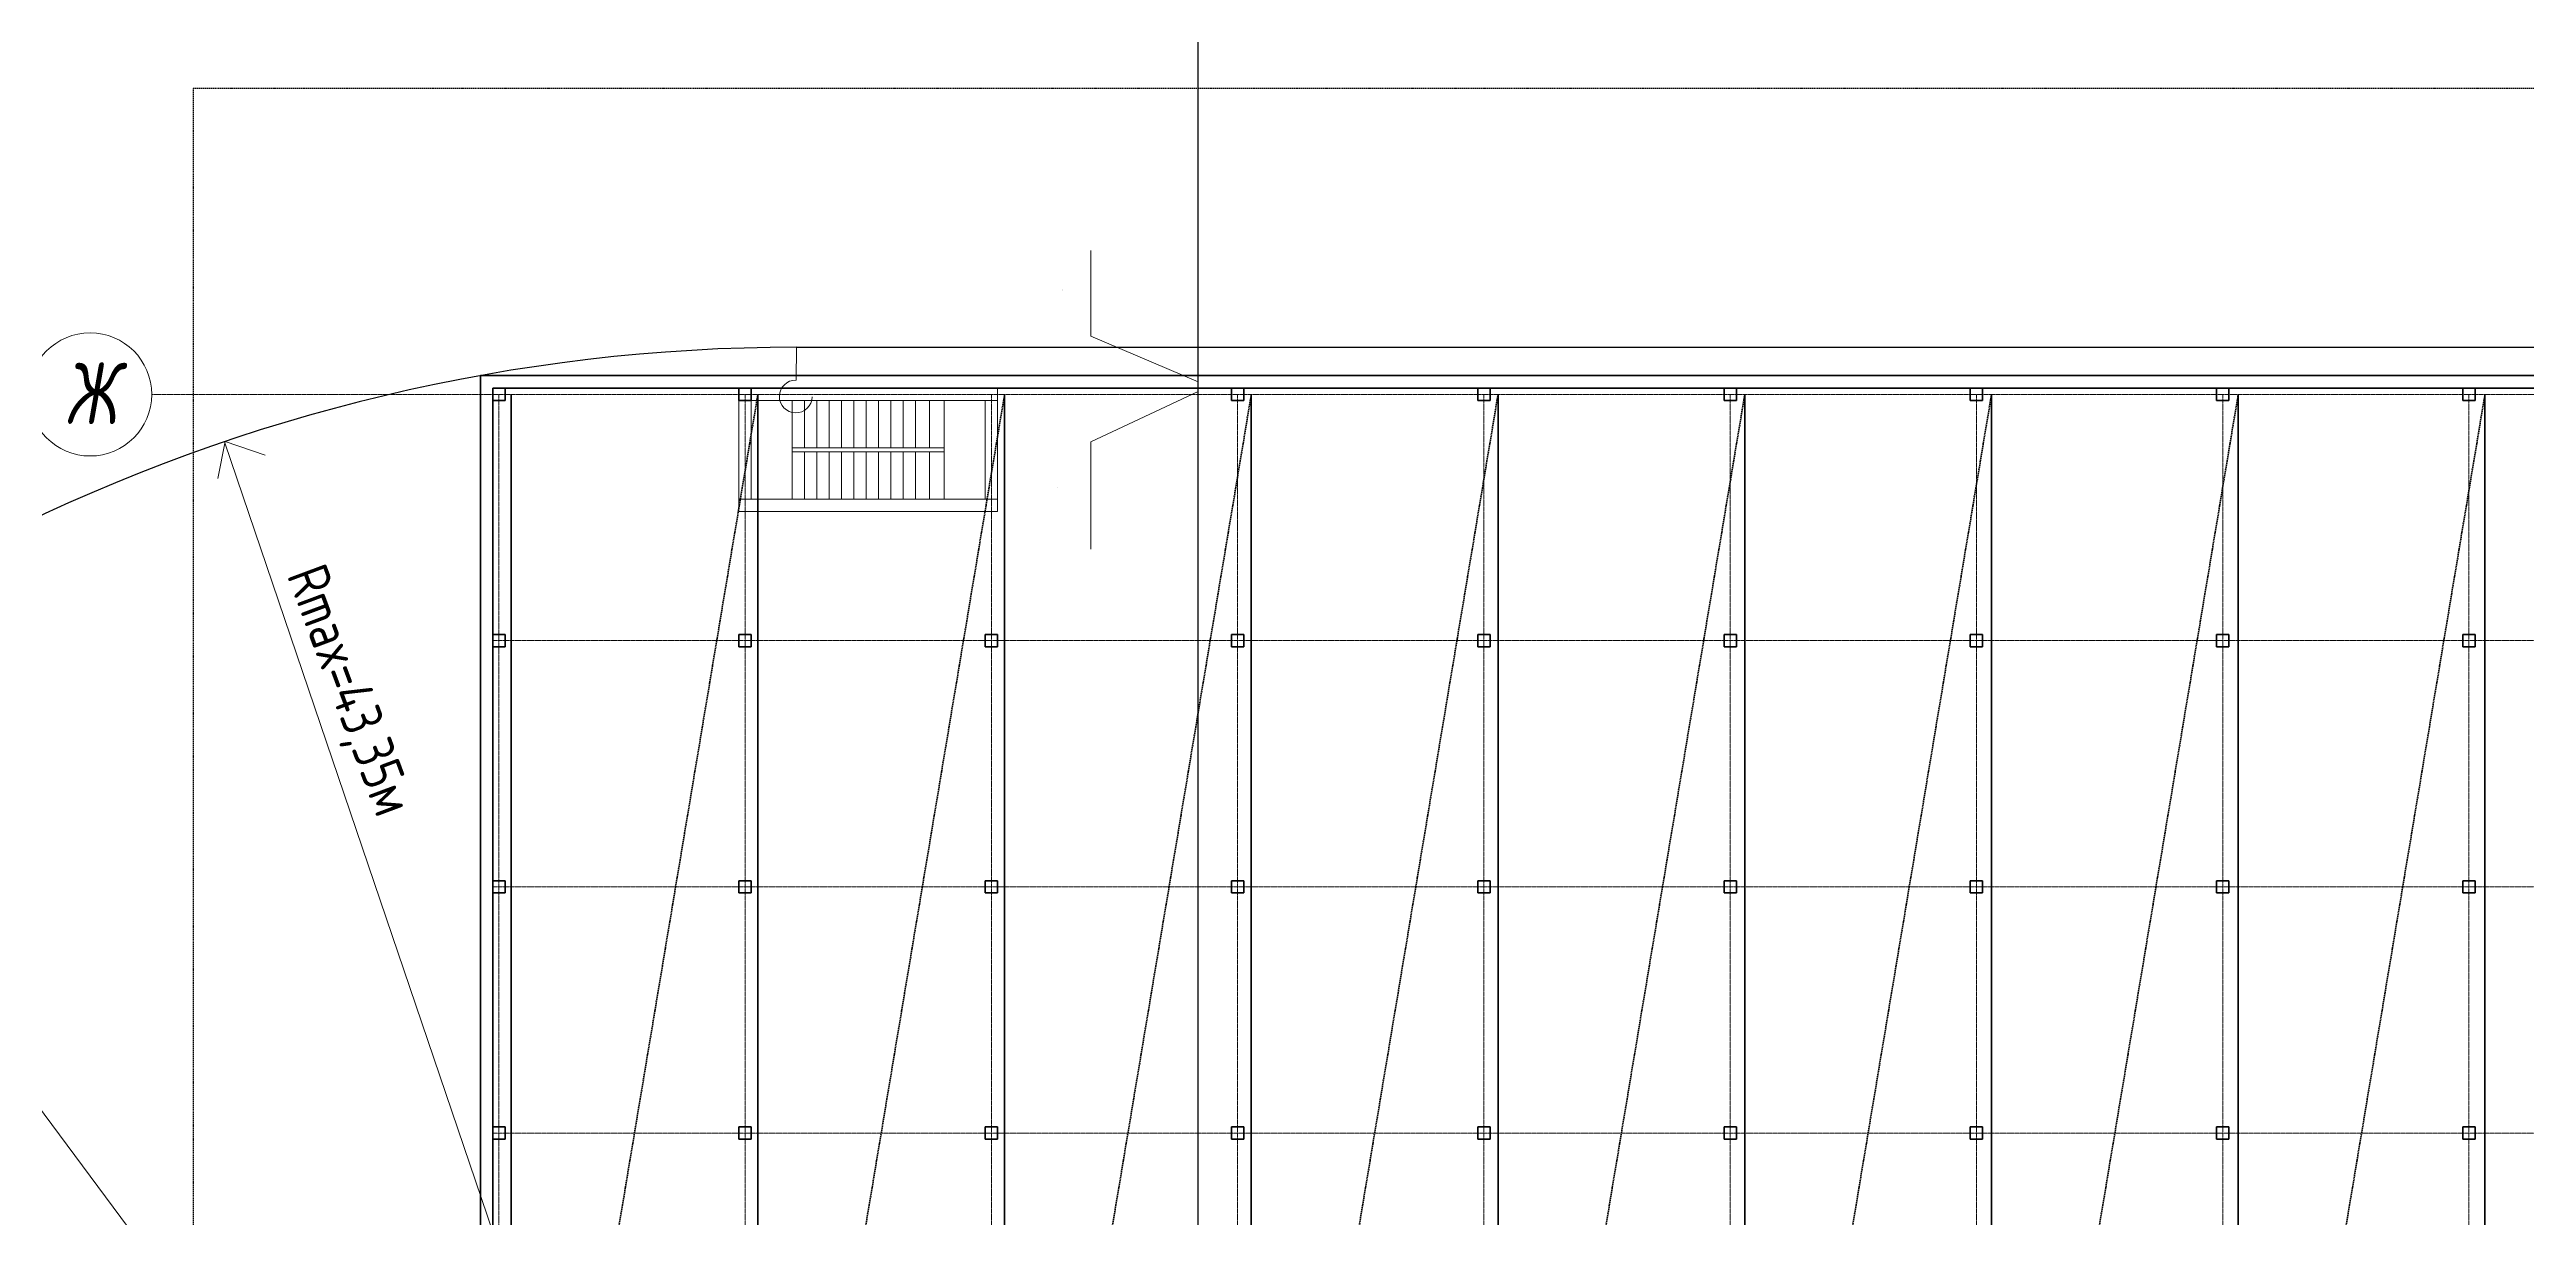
# Model space of a CAD drawing. Header units: millimetres. Extents: x -345369 to 252202, y 74562 to 424723.
# Drawn here: x -332013 to -319943, y 224291 to 229984 of the extents above; entities that cross this region are included whole.
import ezdxf

# ---------------------------------------------------------------- set-up
doc = ezdxf.new("R2010")
doc.units = ezdxf.units.MM
for name, pattern in [('DASHED2', [9.525, 6.35, -3.175]), ('DASHEDX2', [38.1, 25.4, -12.7]), ('GOST2.303 6', [12, 8, -1.5, 1, -1.5]), ('невидимая', [9.525, 6.35, -3.175])]:
    doc.linetypes.add(name, pattern=pattern)
doc.layers.add('1', color=7, linetype='Continuous')
doc.styles.add('2.5', font='isocpeur.TTF', dxfattribs={"height": 2})
doc.styles.add('3 мм', font='simplex.shx', dxfattribs={"width": 0.7, "oblique": 10, "height": 3})
doc.styles.add('ISOCPEUR', font='isocpeur.TTF', dxfattribs={"width": 0.8})
doc.dimstyles.new('М500 стройгенп', dxfattribs={"dimtxt": 2, "dimasz": 2, "dimexe": 1.25, "dimexo": 0.625, "dimtad": 1, "dimlfac": 500, "dimtxsty": '2.5', "dimblk": 'ARCHTICK', "dimcen": 2.5, "dimadec": 0, "dimazin": 0, "dimtfac": 1, "dimtmove": 0, "dimatfit": 3, "dimfxl": 1, "dimarcsym": 0})

# ---------------------------------------------------------------- blocks, each defined once
blk = doc.blocks.new('_ArchTick')
at = {"color": 0, "linetype": 'ByBlock', "const_width": 0.15}
blk.add_lwpolyline([(-0.5, -0.5), (0.5, 0.5)], dxfattribs=at)
blk = doc.blocks.new('*D639')
at = {"color": 0, "lineweight": -2, "transparency": 16777216}
for p, q in [((-326416, 228303), (-326415, 228303)), ((-326416, 221103), (-326416, 228303)), ((-326417, 221103), (-326418, 221103))]:
    blk.add_line(p, q, dxfattribs=at)
at = {"layer": 'Defpoints', "color": 0, "transparency": 16777216}
for p in [(-326416, 228303), (-326416, 228303), (-326416, 221103)]:
    blk.add_point(p, dxfattribs=at)
at = {"color": 0, "lineweight": -2, "transparency": 16777216, "xscale": 2, "yscale": 2, "zscale": 2}
for p, rotation in [((-326416, 228303), 90), ((-326416, 221103), 270)]:
    blk.add_blockref('_ArchTick', p, dxfattribs=dict(at, rotation=rotation))
at = {"color": 0, "lineweight": 15, "transparency": 16777216, "insert": (-326418, 224703), "char_height": 2, "attachment_point": 5, "rotation": 90, "style": '2.5'}
blk.add_mtext('3600000', dxfattribs=at)
blk = doc.blocks.new('*D640')
at = {"color": 0, "lineweight": -2, "transparency": 16777216}
for p, q in [((-326417, 229795), (-326418, 229795)), ((-326416, 228395), (-326416, 229795)), ((-326417, 228395), (-326418, 228395))]:
    blk.add_line(p, q, dxfattribs=at)
at = {"layer": 'Defpoints', "color": 0, "transparency": 16777216}
for p in [(-326416, 229795), (-326416, 229795), (-326416, 228395)]:
    blk.add_point(p, dxfattribs=at)
at = {"color": 0, "lineweight": -2, "transparency": 16777216, "xscale": 2, "yscale": 2, "zscale": 2}
for p, rotation in [((-326416, 229795), 90), ((-326416, 228395), 270)]:
    blk.add_blockref('_ArchTick', p, dxfattribs=dict(at, rotation=rotation))
at = {"color": 0, "lineweight": 15, "transparency": 16777216, "insert": (-326418, 229095), "char_height": 2, "attachment_point": 5, "rotation": 90, "style": '2.5'}
blk.add_mtext('700000', dxfattribs=at)
blk = doc.blocks.new('*D641')
at = {"color": 0, "lineweight": -2, "transparency": 16777216}
for p, q in [((-326416, 231383), (-326415, 231383)), ((-326416, 229795), (-326416, 231383)), ((-326417, 229795), (-326418, 229795))]:
    blk.add_line(p, q, dxfattribs=at)
at = {"layer": 'Defpoints', "color": 0, "transparency": 16777216}
for p in [(-326416, 231383), (-326416, 231383), (-326416, 229795)]:
    blk.add_point(p, dxfattribs=at)
at = {"color": 0, "lineweight": -2, "transparency": 16777216, "xscale": 2, "yscale": 2, "zscale": 2}
for p, rotation in [((-326416, 231383), 90), ((-326416, 229795), 270)]:
    blk.add_blockref('_ArchTick', p, dxfattribs=dict(at, rotation=rotation))
at = {"color": 0, "lineweight": 15, "transparency": 16777216, "insert": (-326418, 230589), "char_height": 2, "attachment_point": 5, "rotation": 90, "style": '2.5'}
blk.add_mtext('7940', dxfattribs=at)
blk = doc.blocks.new('*D595')
at = {"color": 0, "lineweight": -2, "transparency": 16777216}
for p, q in [((-326417, 228333), (-326418, 228333)), ((-326417, 228303), (-326418, 228303)), ((-326416, 228303), (-326416, 228333))]:
    blk.add_line(p, q, dxfattribs=at)
at = {"layer": 'Defpoints', "color": 0, "transparency": 16777216}
for p in [(-326416, 228333), (-326416, 228333), (-326416, 228303)]:
    blk.add_point(p, dxfattribs=at)
at = {"color": 0, "lineweight": -2, "transparency": 16777216, "xscale": 2, "yscale": 2, "zscale": 2}
for p, rotation in [((-326416, 228333), 90), ((-326416, 228303), 270)]:
    blk.add_blockref('_ArchTick', p, dxfattribs=dict(at, rotation=rotation))
at = {"color": 0, "lineweight": 20, "transparency": 16777216, "insert": (-327100, 227848), "char_height": 2, "attachment_point": 5, "rotation": 90, "style": '2.5'}
blk.add_mtext('200', dxfattribs=at)
blk = doc.blocks.new('*D596')
at = {"color": 0, "lineweight": -2, "transparency": 16777216}
for p, q in [((-326417, 228395), (-326418, 228395)), ((-326416, 228333), (-326416, 228395)), ((-326417, 228333), (-326418, 228333))]:
    blk.add_line(p, q, dxfattribs=at)
at = {"layer": 'Defpoints', "color": 0, "transparency": 16777216}
for p in [(-326416, 228395), (-326416, 228395), (-326416, 228333)]:
    blk.add_point(p, dxfattribs=at)
at = {"color": 0, "lineweight": -2, "transparency": 16777216, "xscale": 2, "yscale": 2, "zscale": 2}
for p, rotation in [((-326416, 228395), 90), ((-326416, 228333), 270)]:
    blk.add_blockref('_ArchTick', p, dxfattribs=dict(at, rotation=rotation))
at = {"color": 0, "lineweight": 20, "transparency": 16777216, "insert": (-327079, 228812), "char_height": 2, "attachment_point": 5, "rotation": 90, "style": '2.5'}
blk.add_mtext('300', dxfattribs=at)

msp = doc.modelspace()

# ---------------------------------------------------------------- linework, layer by layer
at = {"linetype": 'DASHED2', "lineweight": 25}
for p, q in [((-306533.408323, 229794.620601), (-331313.408323, 229794.620601)), ((-331313.408323, 229794.620601), (-331313.408323, 219612.578109))]:
    msp.add_line(p, q, dxfattribs=at)
at = {"lineweight": 20}
for p, q in [((-326939.590301, 228586.360514), (-326939.590301, 229004.29369)), ((-326416.399816, 228363.599355), (-326939.590301, 228586.360514)), ((-328653.408323, 228332.578109), (-328653.408323, 227732.578109)), ((-328653.408323, 228272.578109), (-327393.408323, 228272.578109)), ((-328593.408323, 228332.578109), (-328593.408323, 227792.578109)), ((-328393.408323, 227792.578109), (-328393.408323, 228272.578109)), ((-328333.408323, 228042.578109), (-328333.408323, 228272.578109)), ((-328273.408323, 228042.578109), (-328273.408323, 228272.578109)), ((-328213.408323, 228042.578109), (-328213.408323, 228272.578109)), ((-328153.408323, 228042.578109), (-328153.408323, 228272.578109)), ((-328093.408323, 228042.578109), (-328093.408323, 228272.578109)), ((-328033.408323, 228042.578109), (-328033.408323, 228272.578109)), ((-327973.408323, 228042.578109), (-327973.408323, 228272.578109)), ((-327913.408323, 228042.578109), (-327913.408323, 228272.578109)), ((-327853.408323, 228042.578109), (-327853.408323, 228272.578109)), ((-327793.408323, 228042.578109), (-327793.408323, 228272.578109)), ((-327725.653548, 228042.578109), (-327725.653548, 228272.578109)), ((-327653.408323, 227792.578109), (-327653.408323, 228272.578109)), ((-327453.408323, 228272.578109), (-327453.408323, 227792.578109)), ((-327393.408323, 228332.578109), (-327393.408323, 227732.578109)), ((-326416.399816, 228317.578109), (-326939.590301, 228070.866709)), ((-328393.408323, 228042.578109), (-327653.408323, 228042.578109)), ((-328393.408323, 228022.578109), (-327653.408323, 228022.578109)), ((-328333.408323, 227792.578109), (-328333.408323, 228022.578109)), ((-328273.408323, 227792.578109), (-328273.408323, 228022.578109)), ((-328213.408323, 227792.578109), (-328213.408323, 228022.578109)), ((-328153.408323, 227792.578109), (-328153.408323, 228022.578109)), ((-328093.408323, 227792.578109), (-328093.408323, 228022.578109)), ((-328033.408323, 227792.578109), (-328033.408323, 228022.578109)), ((-327973.408323, 227792.578109), (-327973.408323, 228022.578109)), ((-327913.408323, 227792.578109), (-327913.408323, 228022.578109)), ((-327853.408323, 227792.578109), (-327853.408323, 228022.578109)), ((-327793.408323, 227792.578109), (-327793.408323, 228022.578109)), ((-327725.653548, 227792.578109), (-327725.653548, 228022.578109)), ((-326939.590301, 228070.866709), (-326939.590301, 227548.855143)), ((-328653.408323, 227792.578109), (-327393.408323, 227792.578109)), ((-328593.408323, 227792.578109), (-328293.408323, 227792.578109)), ((-328593.408323, 227792.578109), (-328443.408323, 227792.578109)), ((-328593.408323, 227792.578109), (-328393.408323, 227792.578109)), ((-328393.408323, 227792.578109), (-328333.408323, 227792.578109)), ((-327453.408323, 227792.578109), (-327653.408323, 227792.578109)), ((-328653.408323, 227732.578109), (-327393.408323, 227732.578109))]:
    msp.add_line(p, q, dxfattribs=at)
at = {"lineweight": 15}
for p, q in [((-328372.904858, 219862.578109), (-335003.908155, 228782.743767)), ((-331157.799203, 228073.136159), (-331193.567137, 227892.324859)), ((-328372.904858, 219862.578109), (-331158.094645, 228066.481928)), ((-330962.208393, 228007.244818), (-331157.799203, 228073.136159))]:
    msp.add_line(p, q, dxfattribs=at)
at = {"lineweight": 13}
msp.add_line((-328372.904858, 228532.578109), (-328375.397812, 228372.597798), dxfattribs=at)
at = {"lineweight": 30}
msp.add_line((-328372.904858, 228532.578109), (-309473.911787, 228532.578109), dxfattribs=at)
at = {"lineweight": 35}
for p, q in [((-307933.408323, 228394.620601), (-329913.408323, 228394.620601)), ((-329913.408323, 228394.620601), (-329913.408323, 221012.578109)), ((-329853.408323, 221072.578109), (-329853.408323, 228332.578109)), ((-329853.408323, 228332.578109), (-307993.408323, 228332.578109)), ((-329793.408323, 228272.578109), (-329853.408323, 228272.578109)), ((-329793.408323, 228332.578109), (-329793.408323, 228272.578109)), ((-328653.408323, 228272.578109), (-328653.408323, 228332.578109)), ((-328593.408323, 228272.578109), (-328653.408323, 228272.578109)), ((-328593.408323, 228332.578109), (-328593.408323, 228272.578109)), ((-326253.408323, 228272.578109), (-326253.408323, 228332.578109)), ((-326193.408323, 228272.578109), (-326253.408323, 228272.578109)), ((-326193.408323, 228332.578109), (-326193.408323, 228272.578109)), ((-325053.408323, 228272.578109), (-325053.408323, 228332.578109)), ((-324993.408323, 228272.578109), (-325053.408323, 228272.578109)), ((-324993.408323, 228332.578109), (-324993.408323, 228272.578109)), ((-323853.408323, 228272.578109), (-323853.408323, 228332.578109)), ((-323793.408323, 228272.578109), (-323853.408323, 228272.578109)), ((-323793.408323, 228332.578109), (-323793.408323, 228272.578109)), ((-322653.408323, 228272.578109), (-322653.408323, 228332.578109)), ((-322593.408323, 228272.578109), (-322653.408323, 228272.578109)), ((-322593.408323, 228332.578109), (-322593.408323, 228272.578109)), ((-321453.408323, 228272.578109), (-321453.408323, 228332.578109)), ((-321393.408323, 228272.578109), (-321453.408323, 228272.578109)), ((-321393.408323, 228332.578109), (-321393.408323, 228272.578109)), ((-320253.408323, 228272.578109), (-320253.408323, 228332.578109)), ((-320193.408323, 228272.578109), (-320253.408323, 228272.578109)), ((-320193.408323, 228332.578109), (-320193.408323, 228272.578109)), ((-329853.408323, 227132.578109), (-329793.408323, 227132.578109)), ((-329793.408323, 227072.578109), (-329853.408323, 227072.578109)), ((-329793.408323, 227132.578109), (-329793.408323, 227072.578109)), ((-328653.408323, 227132.578109), (-328593.408323, 227132.578109)), ((-328653.408323, 227072.578109), (-328653.408323, 227132.578109)), ((-328593.408323, 227072.578109), (-328653.408323, 227072.578109)), ((-328593.408323, 227132.578109), (-328593.408323, 227072.578109)), ((-327453.408323, 227132.578109), (-327393.408323, 227132.578109)), ((-327453.408323, 227072.578109), (-327453.408323, 227132.578109)), ((-327393.408323, 227072.578109), (-327453.408323, 227072.578109)), ((-327393.408323, 227132.578109), (-327393.408323, 227072.578109)), ((-326253.408323, 227132.578109), (-326193.408323, 227132.578109)), ((-326253.408323, 227072.578109), (-326253.408323, 227132.578109)), ((-326193.408323, 227072.578109), (-326253.408323, 227072.578109)), ((-326193.408323, 227132.578109), (-326193.408323, 227072.578109)), ((-325053.408323, 227132.578109), (-324993.408323, 227132.578109)), ((-325053.408323, 227072.578109), (-325053.408323, 227132.578109)), ((-324993.408323, 227072.578109), (-325053.408323, 227072.578109)), ((-324993.408323, 227132.578109), (-324993.408323, 227072.578109)), ((-323853.408323, 227132.578109), (-323793.408323, 227132.578109)), ((-323853.408323, 227072.578109), (-323853.408323, 227132.578109)), ((-323793.408323, 227072.578109), (-323853.408323, 227072.578109)), ((-323793.408323, 227132.578109), (-323793.408323, 227072.578109)), ((-322653.408323, 227132.578109), (-322593.408323, 227132.578109)), ((-322653.408323, 227072.578109), (-322653.408323, 227132.578109)), ((-322593.408323, 227072.578109), (-322653.408323, 227072.578109)), ((-322593.408323, 227132.578109), (-322593.408323, 227072.578109)), ((-321453.408323, 227132.578109), (-321393.408323, 227132.578109)), ((-321453.408323, 227072.578109), (-321453.408323, 227132.578109)), ((-321393.408323, 227072.578109), (-321453.408323, 227072.578109)), ((-321393.408323, 227132.578109), (-321393.408323, 227072.578109)), ((-320253.408323, 227132.578109), (-320193.408323, 227132.578109)), ((-320253.408323, 227072.578109), (-320253.408323, 227132.578109)), ((-320193.408323, 227072.578109), (-320253.408323, 227072.578109)), ((-320193.408323, 227132.578109), (-320193.408323, 227072.578109)), ((-329853.408323, 225932.578109), (-329793.408323, 225932.578109)), ((-329793.408323, 225872.578109), (-329853.408323, 225872.578109)), ((-329793.408323, 225932.578109), (-329793.408323, 225872.578109)), ((-328653.408323, 225932.578109), (-328593.408323, 225932.578109)), ((-328653.408323, 225872.578109), (-328653.408323, 225932.578109)), ((-328593.408323, 225872.578109), (-328653.408323, 225872.578109)), ((-328593.408323, 225932.578109), (-328593.408323, 225872.578109)), ((-327453.408323, 225932.578109), (-327393.408323, 225932.578109)), ((-327453.408323, 225872.578109), (-327453.408323, 225932.578109)), ((-327393.408323, 225872.578109), (-327453.408323, 225872.578109)), ((-327393.408323, 225932.578109), (-327393.408323, 225872.578109)), ((-326253.408323, 225932.578109), (-326193.408323, 225932.578109)), ((-326253.408323, 225872.578109), (-326253.408323, 225932.578109)), ((-326193.408323, 225872.578109), (-326253.408323, 225872.578109)), ((-326193.408323, 225932.578109), (-326193.408323, 225872.578109)), ((-325053.408323, 225932.578109), (-324993.408323, 225932.578109)), ((-325053.408323, 225872.578109), (-325053.408323, 225932.578109)), ((-324993.408323, 225872.578109), (-325053.408323, 225872.578109)), ((-324993.408323, 225932.578109), (-324993.408323, 225872.578109)), ((-323853.408323, 225932.578109), (-323793.408323, 225932.578109)), ((-323853.408323, 225872.578109), (-323853.408323, 225932.578109)), ((-323793.408323, 225872.578109), (-323853.408323, 225872.578109)), ((-323793.408323, 225932.578109), (-323793.408323, 225872.578109)), ((-322653.408323, 225932.578109), (-322593.408323, 225932.578109)), ((-322653.408323, 225872.578109), (-322653.408323, 225932.578109)), ((-322593.408323, 225872.578109), (-322653.408323, 225872.578109)), ((-322593.408323, 225932.578109), (-322593.408323, 225872.578109)), ((-321453.408323, 225932.578109), (-321393.408323, 225932.578109)), ((-321453.408323, 225872.578109), (-321453.408323, 225932.578109)), ((-321393.408323, 225872.578109), (-321453.408323, 225872.578109)), ((-321393.408323, 225932.578109), (-321393.408323, 225872.578109)), ((-320253.408323, 225932.578109), (-320193.408323, 225932.578109)), ((-320253.408323, 225872.578109), (-320253.408323, 225932.578109)), ((-320193.408323, 225872.578109), (-320253.408323, 225872.578109)), ((-320193.408323, 225932.578109), (-320193.408323, 225872.578109)), ((-329853.408323, 224732.578109), (-329793.408323, 224732.578109)), ((-329793.408323, 224672.578109), (-329853.408323, 224672.578109)), ((-329793.408323, 224732.578109), (-329793.408323, 224672.578109)), ((-328653.408323, 224732.578109), (-328593.408323, 224732.578109)), ((-328653.408323, 224672.578109), (-328653.408323, 224732.578109)), ((-328593.408323, 224672.578109), (-328653.408323, 224672.578109)), ((-328593.408323, 224732.578109), (-328593.408323, 224672.578109)), ((-327453.408323, 224732.578109), (-327393.408323, 224732.578109)), ((-327453.408323, 224672.578109), (-327453.408323, 224732.578109)), ((-327393.408323, 224672.578109), (-327453.408323, 224672.578109)), ((-327393.408323, 224732.578109), (-327393.408323, 224672.578109)), ((-326253.408323, 224732.578109), (-326193.408323, 224732.578109)), ((-326253.408323, 224672.578109), (-326253.408323, 224732.578109)), ((-326193.408323, 224672.578109), (-326253.408323, 224672.578109)), ((-326193.408323, 224732.578109), (-326193.408323, 224672.578109)), ((-325053.408323, 224732.578109), (-324993.408323, 224732.578109)), ((-325053.408323, 224672.578109), (-325053.408323, 224732.578109)), ((-324993.408323, 224672.578109), (-325053.408323, 224672.578109)), ((-324993.408323, 224732.578109), (-324993.408323, 224672.578109)), ((-323853.408323, 224732.578109), (-323793.408323, 224732.578109)), ((-323853.408323, 224672.578109), (-323853.408323, 224732.578109)), ((-323793.408323, 224672.578109), (-323853.408323, 224672.578109)), ((-323793.408323, 224732.578109), (-323793.408323, 224672.578109)), ((-322653.408323, 224732.578109), (-322593.408323, 224732.578109)), ((-322653.408323, 224672.578109), (-322653.408323, 224732.578109)), ((-322593.408323, 224672.578109), (-322653.408323, 224672.578109)), ((-322593.408323, 224732.578109), (-322593.408323, 224672.578109)), ((-321453.408323, 224732.578109), (-321393.408323, 224732.578109)), ((-321453.408323, 224672.578109), (-321453.408323, 224732.578109)), ((-321393.408323, 224672.578109), (-321453.408323, 224672.578109)), ((-321393.408323, 224732.578109), (-321393.408323, 224672.578109)), ((-320253.408323, 224732.578109), (-320193.408323, 224732.578109)), ((-320253.408323, 224672.578109), (-320253.408323, 224732.578109)), ((-320193.408323, 224672.578109), (-320253.408323, 224672.578109)), ((-320193.408323, 224732.578109), (-320193.408323, 224672.578109))]:
    msp.add_line(p, q, dxfattribs=at)
at = {"linetype": 'GOST2.303 6', "lineweight": 20}
for p, q in [((-331514.857597, 228302.578109), (-308023.408323, 228302.578109)), ((-331514.857597, 228302.578109), (-308023.408323, 228302.578109)), ((-329823.408323, 220184.966747), (-329823.408323, 228302.578109)), ((-328623.408323, 221012.578109), (-328623.408323, 228302.578109)), ((-327423.408323, 221012.578109), (-327423.408323, 228302.578109)), ((-326223.408323, 221012.578109), (-326223.408323, 228302.578109)), ((-325023.408323, 221072.578109), (-325023.408323, 228302.578109)), ((-323823.408323, 221072.578109), (-323823.408323, 228302.578109)), ((-322623.408323, 221072.578109), (-322623.408323, 228302.578109)), ((-321423.408323, 221072.578109), (-321423.408323, 228302.578109)), ((-320223.408323, 221072.578109), (-320223.408323, 228302.578109)), ((-329853.408323, 227102.578109), (-308023.408323, 227102.578109)), ((-329853.408323, 225902.578109), (-308179.451139, 225902.578109)), ((-329853.408323, 224702.578109), (-308500.985127, 224702.578109))]:
    msp.add_line(p, q, dxfattribs=at)
at = {"lineweight": 50}
for p, q in [((-329763.634076, 221102.578109), (-329763.634076, 228302.578109)), ((-328561.387593, 221102.578109), (-328561.387593, 228302.578109)), ((-327359.14111, 221102.578109), (-327359.14111, 228302.578109)), ((-326156.894628, 221102.578109), (-326156.894628, 228302.578109)), ((-324954.648145, 221102.578109), (-324954.648145, 228302.578109)), ((-323752.401663, 221102.578109), (-323752.401663, 228302.578109)), ((-322550.15518, 221102.578109), (-322550.15518, 228302.578109)), ((-321347.908698, 221102.578109), (-321347.908698, 228302.578109)), ((-320145.662215, 221102.578109), (-320145.662215, 228302.578109))]:
    msp.add_line(p, q, dxfattribs=at)
at = {"linetype": 'невидимая', "lineweight": 50}
for p, q in [((-329763.634076, 221102.578109), (-328561.387593, 228302.578109)), ((-328561.387593, 221102.578109), (-327359.14111, 228302.578109)), ((-327359.14111, 221102.578109), (-326156.894628, 228302.578109)), ((-326156.894628, 221102.578109), (-324954.648145, 228302.578109)), ((-324954.648145, 221102.578109), (-323752.401663, 228302.578109)), ((-323752.401663, 221102.578109), (-322550.15518, 228302.578109)), ((-322550.15518, 221102.578109), (-321347.908698, 228302.578109)), ((-321347.908698, 221102.578109), (-320145.662215, 228302.578109))]:
    msp.add_line(p, q, dxfattribs=at)
at = {"lineweight": 20}
msp.add_circle((-331814.857597, 228302.578109), 300, dxfattribs=at)
at = {"linetype": 'DASHEDX2', "lineweight": 30}
msp.add_arc((-328372.904858, 219862.578109), 11120, 90, 143.2583223815, dxfattribs=at)
at = {"lineweight": 30}
msp.add_arc((-328372.904858, 219862.578109), 8670, 90, 143.2583223815, dxfattribs=at)
at = {"lineweight": 13}
msp.add_arc((-328376.644289, 228292.607643), 79.999867, 89.107239091, 359.1072390893, dxfattribs=at)

# ---------------------------------------------------------------- texts
at = {"lineweight": 20, "insert": (-331937.841869, 228457.971312), "char_height": 300, "attachment_point": 1, "style": '3 мм'}
msp.add_mtext_dynamic_manual_height_columns('Ж', width=19.8928994, gutter_width=15, heights=[0], dxfattribs=at)
at = {"layer": '1', "insert": (-330671.117468, 227492.117183), "char_height": 200, "width": 33551.99764857, "attachment_point": 1, "rotation": 290.4232665074, "style": 'ISOCPEUR'}
msp.add_mtext('Rmax=43,35м', dxfattribs=at)

# ---------------------------------------------------------------- dimensions: what is measured, and where the dimension line sits
at = {"lineweight": 15}
dim = msp.add_linear_dim(base=(-326416.399816, 231382.578109), p1=(-326416.399816, 229794.620601), p2=(-326416.399816, 231382.578109), angle=90, text='7940', dimstyle='М500 стройгенп', dxfattribs=at)
dim.commit()
dim.dimension.update_dxf_attribs({"geometry": '*D641', "text_midpoint": (-326418.024816, 230588.599355)})
for base, p1, p2, picture, middle in [((-326416.399816, 229794.620601), (-326416.399816, 228394.620601), (-326416.399816, 229794.620601), '*D640', (-326418.024816, 229094.620601)), ((-326416.399816, 228302.578109), (-326416.399816, 221102.578109), (-326416.399816, 228302.578109), '*D639', (-326418.024816, 224702.578109))]:
    dim = msp.add_linear_dim(base=base, p1=p1, p2=p2, angle=90, dimstyle='М500 стройгенп', dxfattribs=at)
    dim.commit()
    dim.dimension.update_dxf_attribs({"geometry": picture, "text_midpoint": middle})
at = {"lineweight": 20}
for base, p1, p2, text, picture, middle in [((-326416.399816, 228394.620601), (-326416.399816, 228332.578109), (-326416.399816, 228394.620601), '300', '*D596', (-327079.221576, 228812.392376)), ((-326416.399816, 228332.578109), (-326416.399816, 228302.578109), (-326416.399816, 228332.578109), '200', '*D595', (-327100.027854, 227847.951074))]:
    dim = msp.add_linear_dim(base=base, p1=p1, p2=p2, angle=90, text=text, dimstyle='М500 стройгенп', override={"dimtmove": 2}, dxfattribs=at)
    dim.commit()
    dim.dimension.update_dxf_attribs({"geometry": picture, "text_midpoint": middle, "dimtype": 160})

doc.saveas('drawing.dxf')
